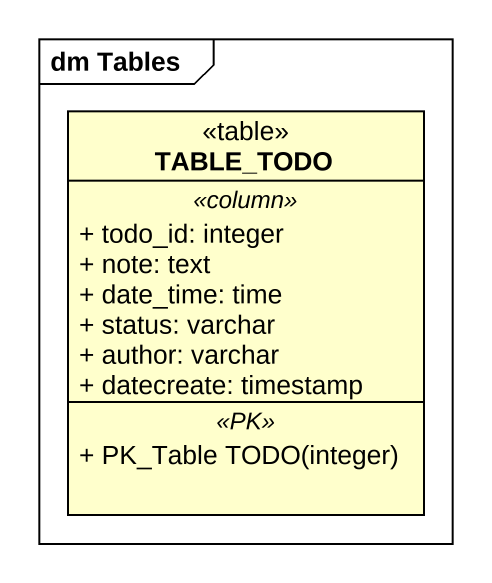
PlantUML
@startuml
mainframe dm Tables
hide circle
hide empty members
skinparam classAttributeIconSize 0
class TABLE_TODO <<table>> {
  .. <<column>> ..
  + todo_id: integer
  + note: text
  + date_time: time
  + status: varchar
  + author: varchar
  + datecreate: timestamp
  .. <<PK>> ..
  + PK_Table TODO(integer)
}
@enduml
